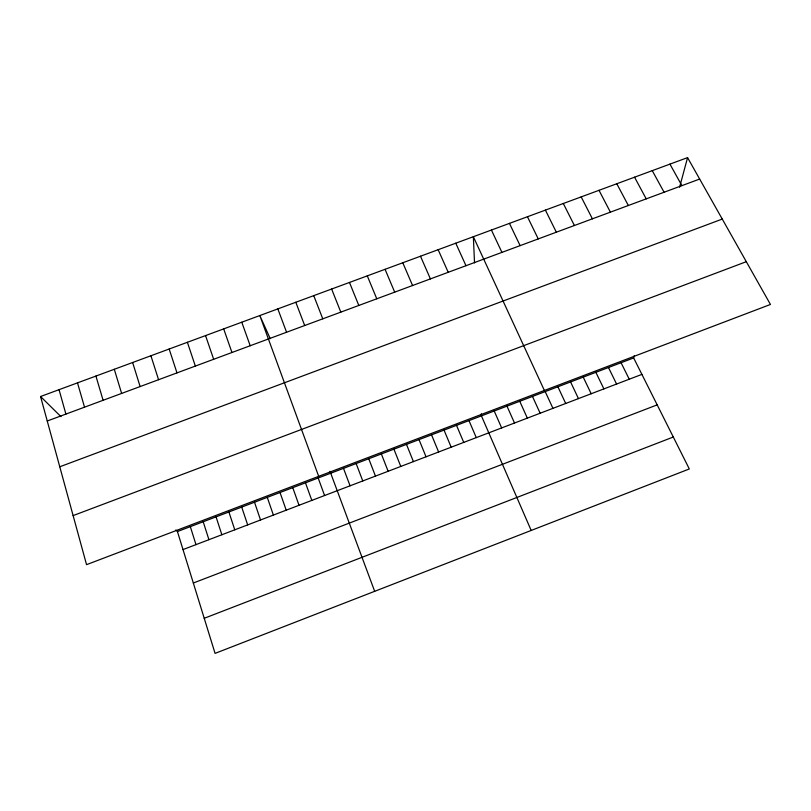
<?xml version="1.0" encoding="UTF-8"?>
<svg xmlns="http://www.w3.org/2000/svg" width="811" height="811" viewBox="0 0 811 811"><rect width="100%" height="100%" fill="white"/><g stroke="black" fill="none" stroke-linecap="round" stroke-linejoin="round"><path stroke-width="1.22" d="M175.825 529.968L177.437 531.55L215.067 653.382L689.309 468.961L633.655 357.935L634.293 355.563M679.598 187.24L687.566 157.618L40.55 396.508L86.544 564.659L770.45 304.46L687.566 157.618M204.23 618.296L673.302 437.017M193.332 583.018L657.184 404.871M183.002 549.584L641.896 374.388M177.437 531.55L633.655 357.935M73.122 515.593L746.313 261.689M59.771 466.781L722.256 219.071M47.251 421L699.67 179.049M40.55 396.508L60.997 416.682M669.937 164.126L681.889 185.638M652.267 170.655L664.077 192.248M634.547 177.193L646.225 198.867M616.796 183.742L628.332 205.507M599.005 190.311L610.399 212.158M581.173 196.901L592.415 218.828M563.31 203.5L574.401 225.509M545.397 210.11L556.346 232.199M621.074 362.73L629.245 379.213M608.483 367.515L616.583 384.049M527.444 216.74L538.251 238.91M595.862 372.32L603.891 388.895M583.231 377.125L591.189 393.74M509.45 223.38L520.115 245.642M570.569 381.94L578.456 398.606M491.415 230.04L501.928 252.383M557.897 386.766L565.703 403.472M545.195 391.601L552.94 408.349M544.384 390.466L473.35 236.711L474.526 262.896M532.482 396.437L540.146 413.225M455.772 243.199L465.98 265.714M519.75 401.283L527.343 418.121M270.235 338.663L259.824 315.55L318.682 476.331M330.006 471.313L374.672 591.32M438.153 249.707L448.219 272.303M506.987 406.139L514.509 423.018M494.213 411.005L501.654 427.924M420.493 256.225L430.418 278.903M531.185 530.455L481.42 415.871L481.318 413.752M402.793 262.764L412.576 285.523M468.971 420.605L476.27 437.616M456.512 425.349L463.74 442.4M385.063 269.303L394.693 292.153M444.033 430.094L451.19 447.196M367.292 275.872L376.77 298.793M431.533 434.858L438.619 451.991M419.023 439.613L426.028 456.796M349.48 282.451L358.807 305.463M406.483 444.387L413.417 461.611M331.628 289.04L340.813 312.134M393.923 449.162L400.786 466.437M381.352 453.947L388.134 471.262M313.735 295.64L322.768 318.824M368.752 458.742L375.463 476.098M295.802 302.26L304.683 325.525M356.141 463.547L362.77 480.943M343.499 468.352L350.068 485.799M277.828 308.9L286.567 332.246M318.176 477.993L324.582 495.531M305.473 482.829L311.819 500.397M241.769 322.21L250.204 345.739M292.761 487.664L299.026 505.283M223.684 328.891L231.956 352.501M280.028 492.51L286.212 510.18M267.275 497.366L273.388 515.076M205.548 335.582L213.668 359.283M254.502 502.222L260.534 519.983M187.382 342.293L195.35 366.075M241.708 507.088L247.659 524.889M228.895 511.964L234.774 529.816M169.164 349.014L176.98 372.888M216.061 516.85L221.859 534.743M150.917 355.755L158.571 379.72M203.206 521.747L208.924 539.68M190.332 526.643L195.978 544.627M132.629 362.507L140.121 386.563M114.29 369.279L121.63 393.416M95.921 376.061L103.098 400.289M77.501 382.863L84.526 407.173M59.051 389.675L65.904 414.086"/></g></svg>
